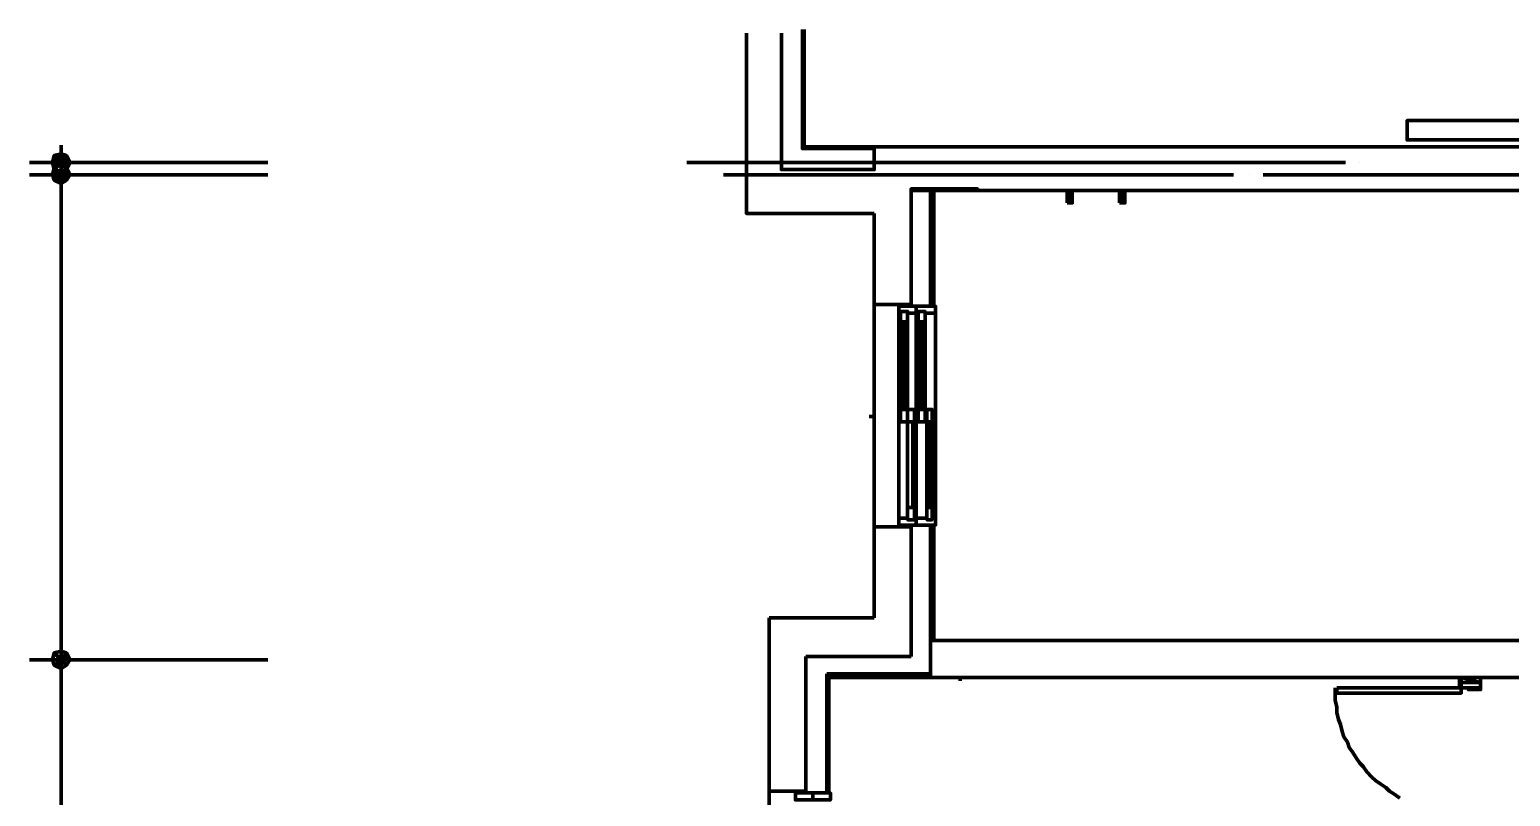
# Model space of a CAD drawing. Header units: inches. Extents: x 55 to 160, y 201 to 328.
# Drawn here: x 55.5 to 111.8, y 293.5 to 322.7 of the extents above; entities that cross this region are included whole.
import ezdxf

# ---------------------------------------------------------------- set-up
doc = ezdxf.new("R2010")
doc.units = ezdxf.units.IN
doc.header["$MEASUREMENT"] = 0
doc.layers.add('H', color=7, linetype='Continuous', lineweight=100)
doc.layers.add('P', color=250, linetype='Continuous', lineweight=100)

msp = doc.modelspace()

# ---------------------------------------------------------------- hatches: boundary and pattern name
at = {"layer": 'H', "linetype": 'Continuous'}
for color, points in [(0, [(56.867, 317.933), (56.667, 318), (56.667, 317.667), (56.867, 317.933), (56.667, 318), (56.667, 317.667), (56.4, 317.933), (56.667, 318), (56.867, 317.933), (56.667, 317.667), (56.4, 317.933), (56.333, 317.667), (56.667, 317.667)]), (0, [(56.667, 317.333), (56.867, 317.4), (56.667, 317.667), (56.667, 317.333), (56.867, 317.4), (56.667, 317.667), (57, 317.667), (56.867, 317.4), (56.667, 317.333), (56.667, 317.667), (57, 317.667), (56.867, 317.933), (56.667, 317.667)]), (0, [(56.4, 317.4), (56.667, 317.667), (56.333, 317.667), (56.4, 317.4), (56.667, 317.667), (56.667, 317.333)]), (0, [(56.667, 317.6), (56.4, 317.467), (56.667, 317.2), (56.667, 317.6), (56.4, 317.467), (56.667, 317.2), (56.333, 317.2), (56.4, 317.467), (56.667, 317.6), (56.667, 317.2), (56.333, 317.2), (56.4, 317), (56.667, 317.2)]), (0, [(56.4, 317), (56.667, 316.867), (56.667, 317.2), (56.4, 317), (56.667, 316.867), (56.667, 317.2), (56.867, 317), (56.667, 316.867), (56.4, 317), (56.667, 317.2), (56.867, 317), (57, 317.2), (56.667, 317.2)]), (0, [(56.867, 317.467), (56.667, 317.2), (57, 317.2), (56.867, 317.467), (56.667, 317.2), (56.667, 317.6)]), (250, [(95.133, 316.133), (94.933, 316.6), (94.933, 316.133), (95.133, 316.133), (94.933, 316.6), (95.133, 316.6)]), (250, [(97.133, 316.133), (96.933, 316.6), (96.933, 316.133), (97.133, 316.133), (96.933, 316.6), (97.133, 316.6)]), (0, [(56.867, 299), (56.667, 299.067), (56.667, 298.733), (56.867, 299), (56.667, 299.067), (56.667, 298.733), (56.4, 299), (56.667, 299.067), (56.867, 299), (56.667, 298.733), (56.4, 299), (56.333, 298.733), (56.667, 298.733)]), (0, [(56.667, 299.067), (56.4, 299), (56.667, 298.733), (56.667, 299.067), (56.4, 299), (56.667, 298.733), (56.333, 298.733), (56.4, 299), (56.667, 299.067), (56.667, 298.733), (56.333, 298.733), (56.4, 298.533), (56.667, 298.733)]), (0, [(56.4, 298.533), (56.667, 298.733), (56.333, 298.733), (56.4, 298.533), (56.667, 298.733), (56.667, 298.4)]), (0, [(56.4, 298.533), (56.667, 298.4), (56.667, 298.733), (56.4, 298.533), (56.667, 298.4), (56.667, 298.733), (56.867, 298.533), (56.667, 298.4), (56.4, 298.533), (56.667, 298.733), (56.867, 298.533), (57, 298.733), (56.667, 298.733)]), (0, [(56.867, 299), (56.667, 298.733), (57, 298.733), (56.867, 299), (56.667, 298.733), (56.667, 299.067)]), (0, [(56.667, 298.4), (56.867, 298.533), (56.667, 298.733), (56.667, 298.4), (56.867, 298.533), (56.667, 298.733), (57, 298.733), (56.867, 298.533), (56.667, 298.4), (56.667, 298.733), (57, 298.733), (56.867, 299), (56.667, 298.733)])]:
    msp.add_hatch(color=color, dxfattribs=at).paths.add_polyline_path(points, flags=0)

# ---------------------------------------------------------------- linework, layer by layer
at = {"layer": 'P', "color": 0, "linetype": 'Continuous'}
for points in [[(82.733, 322.6), (82.733, 318.267)], [(84.067, 318.267), (84.067, 322.6)], [(84.867, 322.733), (84.867, 318.267)], [(84.933, 322.733), (84.933, 318.267)], [(84.933, 322.733), (84.933, 318.267)], [(118.533, 318.533), (118.533, 319.267), (107.867, 319.267), (107.867, 318.533), (118.533, 318.533)], [(56.667, 318.333), (56.667, 317)], [(56.667, 317.667), (56.4, 317.933), (56.333, 317.667), (56.667, 317.667)], [(56.667, 318), (56.667, 317.667), (56.4, 317.933), (56.667, 318)], [(56.867, 317.933), (56.667, 318), (56.667, 317.667), (56.867, 317.933)], [(56.667, 317.667), (57, 317.667), (56.867, 317.933), (56.667, 317.667)], [(56.667, 316.533), (56.667, 317.933)], [(82.733, 318.267), (82.733, 315.733), (87.6, 315.733)], [(84.067, 318.267), (84.067, 317.4), (87.6, 317.4), (87.6, 318.267), (120.067, 318.267), (120.067, 317.333), (128.067, 317.333), (128.067, 318.267)], [(84.867, 318.267), (84.867, 318.2), (87.6, 318.2)], [(84.933, 318.267), (87.6, 318.267)], [(84.933, 318.267), (84.933, 318.267), (87.6, 318.267)], [(87.6, 318.267), (87.6, 318.267), (91.533, 318.267), (91.533, 318.267)], [(64.533, 317.667), (55.467, 317.667)], [(64.533, 317.2), (55.467, 317.2)], [(56.333, 317.667), (56.4, 317.4), (56.667, 317.667), (56.333, 317.667)], [(56.4, 317.467), (56.667, 317.2), (56.333, 317.2), (56.4, 317.467)], [(56.667, 317.2), (56.333, 317.2), (56.4, 317), (56.667, 317.2)], [(56.4, 317.4), (56.667, 317.667), (56.667, 317.333), (56.4, 317.4)], [(56.667, 317.6), (56.4, 317.467), (56.667, 317.2), (56.667, 317.6)], [(56.4, 317), (56.667, 316.867), (56.667, 317.2), (56.4, 317)], [(56.667, 317.333), (56.867, 317.4), (56.667, 317.667), (56.667, 317.333)], [(56.867, 317.4), (56.667, 317.667), (57, 317.667), (56.867, 317.4)], [(56.867, 317.467), (56.667, 317.2), (56.667, 317.6), (56.867, 317.467)], [(57, 317.2), (56.867, 317.467), (56.667, 317.2), (57, 317.2)], [(56.667, 316.867), (56.667, 317.2), (56.867, 317), (56.667, 316.867)], [(56.667, 317.2), (56.867, 317), (57, 317.2), (56.667, 317.2)], [(105.533, 317.667), (80.467, 317.667)], [(101.267, 317.2), (81.867, 317.2)], [(101.867, 317.2), (101.867, 317.2)], [(121.8, 317.2), (102.4, 317.2)], [(106.067, 317.667), (106.067, 317.667)], [(89, 316.6), (89, 316.667), (91.533, 316.667), (91.533, 316.6)], [(89, 316.6), (118.133, 316.6)], [(89, 316.6), (89, 312.267)], [(89.733, 316.6), (89.733, 312.2)], [(89.8, 316.6), (89.8, 312.2)], [(89.867, 316.6), (89.867, 312.2)], [(56.667, 316.533), (56.667, 299.467)], [(87.6, 315.733), (87.6, 312.267)], [(87.6, 303.8), (87.6, 312.267)], [(87.6, 312.267), (89, 312.267)], [(88.6, 312), (88.6, 311.933), (88.533, 311.933), (88.533, 312.2), (89.2, 312.2), (89.2, 311.933), (88.867, 311.933), (88.867, 312), (88.6, 312)], [(89.267, 312), (89.267, 311.933), (89.2, 311.933), (89.2, 312.2), (89.933, 312.2), (89.933, 311.933), (89.533, 311.933), (89.533, 312), (89.267, 312)], [(88.533, 304.133), (88.533, 311.933)], [(88.867, 311.6), (88.867, 312), (88.6, 312), (88.6, 311.6), (88.867, 311.6)], [(88.6, 311.6), (88.6, 308.267)], [(88.733, 311.6), (88.733, 308.267)], [(88.867, 311.6), (88.867, 308.267)], [(89.2, 304.133), (89.2, 311.933)], [(89.533, 311.6), (89.533, 312), (89.267, 312), (89.267, 311.6), (89.533, 311.6)], [(89.267, 311.6), (89.267, 308.267)], [(89.4, 311.6), (89.4, 308.267)], [(89.533, 311.6), (89.533, 308.267)], [(89.933, 304.133), (89.933, 311.933)], [(88.867, 307.8), (88.867, 308.267), (88.6, 308.267), (88.6, 307.8), (88.867, 307.8)], [(89.133, 307.8), (89.133, 308.267), (88.867, 308.267), (88.867, 307.8), (89.133, 307.8)], [(89.533, 307.8), (89.533, 308.267), (89.267, 308.267), (89.267, 307.8), (89.533, 307.8)], [(89.8, 307.8), (89.8, 308.267), (89.6, 308.267), (89.6, 307.8), (89.8, 307.8)], [(87.533, 308), (87.4, 308)], [(88.867, 304.533), (88.867, 307.8)], [(89.067, 304.533), (89.067, 307.8)], [(89.133, 304.533), (89.133, 307.8)], [(89.6, 304.533), (89.6, 307.8)], [(89.733, 304.533), (89.733, 307.8)], [(89.8, 304.533), (89.8, 307.8)], [(89.133, 304.067), (89.133, 304.533), (88.867, 304.533), (88.867, 304.067), (89.133, 304.067)], [(89.8, 304.067), (89.8, 304.533), (89.6, 304.533), (89.6, 304.067), (89.8, 304.067)], [(87.6, 303.8), (89, 303.8), (89, 298.867)], [(87.6, 303.8), (87.6, 300.333)], [(88.867, 304.067), (88.867, 304.133), (88.533, 304.133), (88.533, 303.867), (89.2, 303.867), (89.2, 304.133), (89.133, 304.133), (89.133, 304.067), (88.867, 304.067)], [(89.6, 304.067), (89.6, 304.133), (89.2, 304.133), (89.2, 303.867), (89.933, 303.867), (89.933, 304.133), (89.8, 304.133), (89.8, 304.067), (89.6, 304.067)], [(89.733, 303.867), (89.733, 299.467)], [(89.8, 303.867), (89.8, 299.467)], [(89.867, 303.867), (89.867, 299.467)], [(83.6, 300.333), (83.6, 293.733)], [(87.6, 300.333), (83.6, 300.333)], [(56.667, 299.467), (56.667, 298.067)], [(56.667, 298.067), (56.667, 299.467)], [(96.933, 299.467), (89.733, 299.467)], [(89.733, 299.467), (89.733, 298.067)], [(112.2, 299.467), (96.933, 299.467)], [(112.2, 299.467), (112.2, 298.067), (96.933, 298.067)], [(64.533, 298.733), (55.467, 298.733)], [(64.533, 298.733), (55.467, 298.733)], [(56.667, 298.733), (56.4, 299), (56.333, 298.733), (56.667, 298.733)], [(56.4, 299), (56.667, 298.733), (56.333, 298.733), (56.4, 299)], [(56.333, 298.733), (56.4, 298.533), (56.667, 298.733), (56.333, 298.733)], [(56.667, 298.733), (56.333, 298.733), (56.4, 298.533), (56.667, 298.733)], [(56.667, 299.067), (56.667, 298.733), (56.4, 299), (56.667, 299.067)], [(56.667, 299.067), (56.4, 299), (56.667, 298.733), (56.667, 299.067)], [(56.4, 298.533), (56.667, 298.733), (56.667, 298.4), (56.4, 298.533)], [(56.4, 298.533), (56.667, 298.4), (56.667, 298.733), (56.4, 298.533)], [(56.867, 299), (56.667, 299.067), (56.667, 298.733), (56.867, 299)], [(56.867, 299), (56.667, 298.733), (56.667, 299.067), (56.867, 299)], [(56.667, 298.733), (57, 298.733), (56.867, 299), (56.667, 298.733)], [(57, 298.733), (56.867, 299), (56.667, 298.733), (57, 298.733)], [(56.667, 298.4), (56.867, 298.533), (56.667, 298.733), (56.667, 298.4)], [(56.867, 298.533), (56.667, 298.733), (57, 298.733), (56.867, 298.533)], [(56.667, 298.4), (56.667, 298.733), (56.867, 298.533), (56.667, 298.4)], [(56.667, 298.733), (56.867, 298.533), (57, 298.733), (56.667, 298.733)], [(85, 298.867), (85, 293.733), (83.6, 293.733)], [(89, 298.867), (85, 298.867)], [(56.667, 298.067), (56.667, 281.267)], [(85.8, 298.2), (85.8, 293.667)], [(85.8, 298.2), (89.733, 298.2)], [(85.8, 298.133), (85.8, 293.667)], [(85.8, 298.133), (89.733, 298.133)], [(85.867, 298.067), (85.867, 293.667)], [(85.867, 298.067), (89.733, 298.067)], [(96.933, 298.067), (89.733, 298.067)], [(109.933, 298.067), (109.933, 297.667), (109.867, 297.667), (109.867, 298.067), (109.933, 298.067)], [(109.933, 298.067), (109.933, 297.867), (110.667, 297.867), (110.667, 298.067), (109.933, 298.067), (110.667, 297.867)], [(105.133, 297.667), (105.133, 297.4), (105.133, 297.2), (105.2, 296.933), (105.2, 296.733), (105.267, 296.467), (105.333, 296.267), (105.4, 296), (105.467, 295.8), (105.6, 295.6), (105.667, 295.4), (105.8, 295.2), (105.933, 295), (106.067, 294.8), (106.2, 294.667), (106.333, 294.467), (106.533, 294.267), (106.667, 294.133), (106.867, 294), (107.067, 293.867), (107.2, 293.733), (107.4, 293.6), (107.6, 293.467)], [(105.2, 297.667), (105.2, 297.467), (109.933, 297.467), (109.933, 297.667), (105.2, 297.667)], [(110.667, 297.867), (110.667, 297.667), (109.933, 297.667), (109.933, 297.867), (110.667, 297.867)], [(110.667, 297.667), (110.2, 297.667), (110.2, 297.6), (110.6, 297.6), (110.6, 297.667), (110.667, 297.667)], [(110.667, 297.933), (110.667, 297.933), (110.667, 297.6), (110.667, 297.6), (110.667, 297.933)], [(83.6, 293.733), (83.6, 285.267)], [(84.667, 293.4), (84.6, 293.4), (84.6, 293.667), (85.267, 293.667), (85.267, 293.4), (84.867, 293.4), (84.667, 293.4)], [(85.333, 293.4), (85.267, 293.4), (85.267, 293.667), (85.933, 293.667), (85.933, 293.4), (85.6, 293.4), (85.333, 293.4)]]:
    msp.add_lwpolyline(points, dxfattribs=at)
at = {"layer": 'P', "color": 250, "linetype": 'Continuous'}
for points in [[(90.333, 318.267), (90.2, 318.267)], [(92.2, 318.267), (92.067, 318.267)], [(94.933, 316.133), (95.133, 316.133), (94.933, 316.6), (94.933, 316.133)], [(95.133, 316.133), (94.933, 316.6), (95.133, 316.6), (95.133, 316.133)], [(94.933, 316.6), (95.133, 316.6)], [(96.933, 316.133), (97.133, 316.133), (96.933, 316.6), (96.933, 316.133)], [(97.133, 316.133), (96.933, 316.6), (97.133, 316.6), (97.133, 316.133)], [(96.933, 316.6), (97.133, 316.6)], [(92.733, 298.067), (92.933, 298.067)], [(90.8, 298), (90.933, 298)]]:
    msp.add_lwpolyline(points, dxfattribs=at)

doc.saveas('drawing.dxf')
